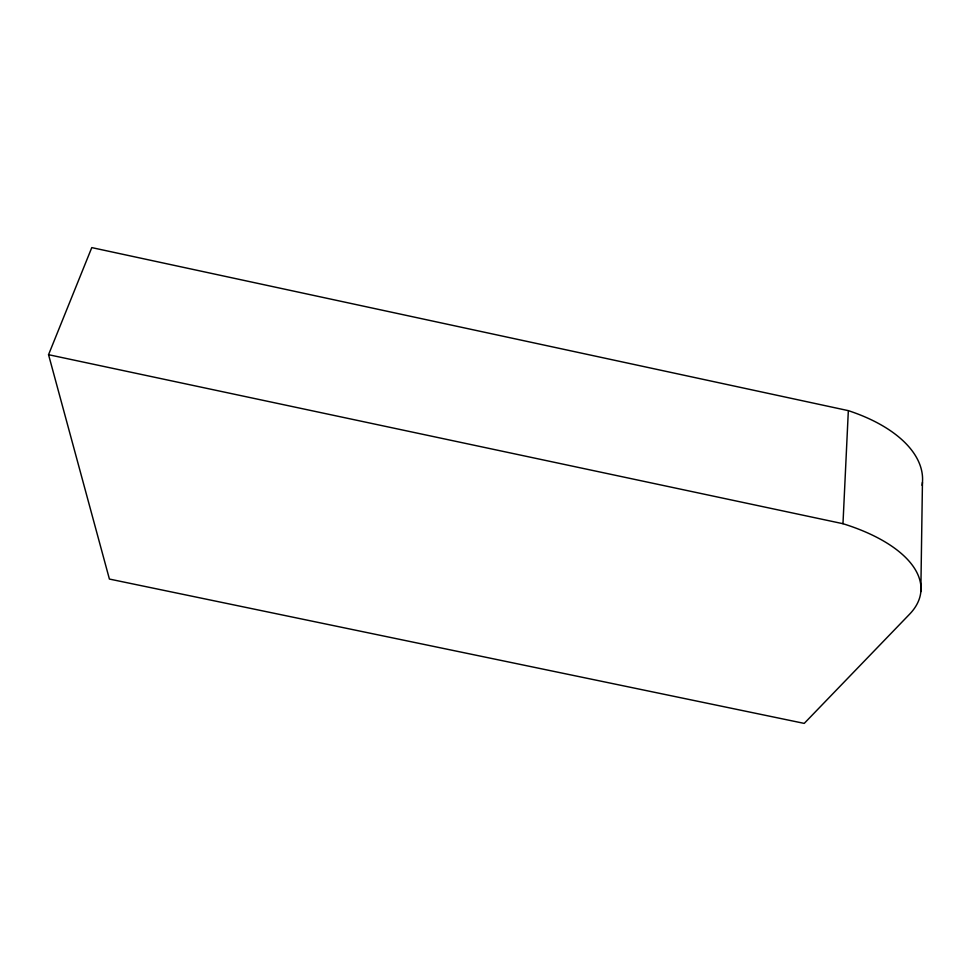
<?xml version="1.0" encoding="UTF-8"?>
<svg xmlns="http://www.w3.org/2000/svg" width="971" height="971" viewBox="0 0 971 971"><rect width="100%" height="100%" fill="white"/><g stroke="black" fill="none" stroke-linecap="round" stroke-linejoin="round"><path stroke-width="1.46" d="M920.824 591.606L922.45 482.405M842.974 523.709L848.338 410.648L91.784 247.605L48.55 354.694L109.407 579.056L804.231 723.395L909.536 614.242A147.361 67.703 4.7 0 0 842.974 523.709L48.55 354.694M848.338 410.648A141.026 73.905 3.6 0 1 922.098 485.33"/></g></svg>
